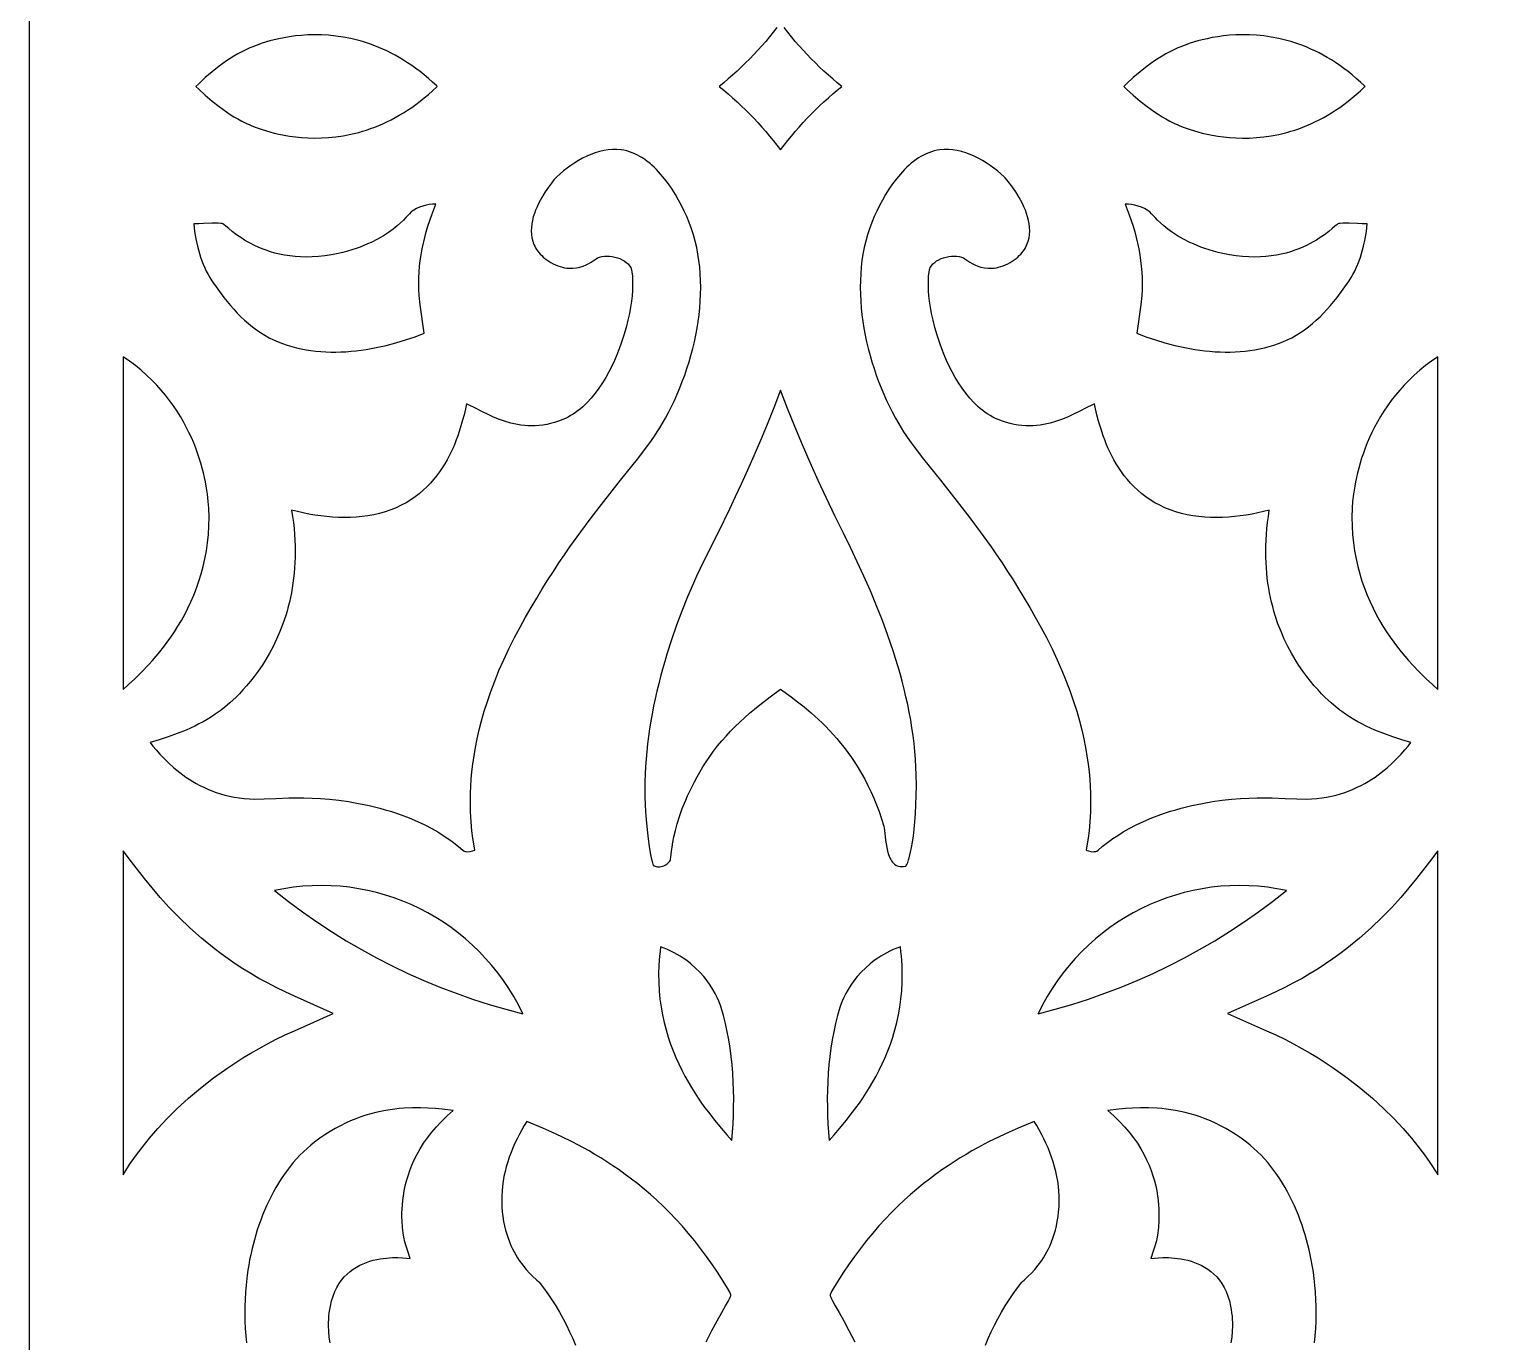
# Model space of a CAD drawing. Extents: x -375 to 375, y -1025 to 1025.
# Drawn here: x -270 to -192.5, y 432.5 to 502.4 of the extents above; entities that cross this region are included whole.
import ezdxf

# ---------------------------------------------------------------- set-up
doc = ezdxf.new("R2010")
doc.units = 0
doc.layers.add('LAYER_1', color=18, linetype='CONTINUOUS')
doc.layers.add('LAYER_2', color=174, linetype='CONTINUOUS')

msp = doc.modelspace()

# ---------------------------------------------------------------- linework, layer by layer
at = {"layer": 'LAYER_1'}
for points in [[(-230.189, 502.484), (-230.383, 502.237), (-230.582, 501.992), (-230.785, 501.751), (-230.991, 501.514), (-231.202, 501.28), (-231.417, 501.05), (-231.636, 500.824), (-231.858, 500.601), (-232.085, 500.383), (-232.314, 500.168), (-232.547, 499.958), (-232.784, 499.752), (-233.024, 499.551), (-233.267, 499.352), (-233.024, 499.154), (-232.784, 498.953), (-232.547, 498.747), (-232.314, 498.536), (-232.085, 498.322), (-231.858, 498.104), (-231.636, 497.881), (-231.417, 497.655), (-231.202, 497.425), (-230.991, 497.191), (-230.785, 496.953), (-230.582, 496.712), (-230.383, 496.468), (-230.189, 496.22), (-230, 495.97), (-229.81, 496.22), (-229.616, 496.468), (-229.418, 496.712), (-229.215, 496.953), (-229.008, 497.191), (-228.797, 497.425), (-228.582, 497.655), (-228.364, 497.881), (-228.141, 498.104), (-227.915, 498.322), (-227.685, 498.536), (-227.452, 498.747), (-227.216, 498.953), (-226.976, 499.154), (-226.733, 499.352), (-226.976, 499.551), (-227.216, 499.752), (-227.452, 499.958), (-227.685, 500.168), (-227.915, 500.383), (-228.141, 500.601), (-228.364, 500.824), (-228.582, 501.05), (-228.797, 501.28), (-229.008, 501.514), (-229.215, 501.751), (-229.418, 501.992), (-229.616, 502.237), (-229.81, 502.484)], [(-253.97, 432.44), (-254.019, 432.731), (-254.05, 433.035), (-254.061, 433.353), (-254.059, 433.517), (-254.051, 433.684), (-254.038, 433.855), (-254.018, 434.029), (-253.993, 434.207), (-253.962, 434.389), (-253.898, 434.67), (-253.819, 434.931), (-253.725, 435.172), (-253.617, 435.393), (-253.497, 435.597), (-253.365, 435.782), (-253.223, 435.951), (-253.073, 436.103), (-252.914, 436.241), (-252.748, 436.363), (-252.577, 436.472), (-252.402, 436.568), (-252.223, 436.651), (-252.042, 436.723), (-251.86, 436.784), (-251.678, 436.835), (-251.497, 436.877), (-251.319, 436.911), (-251.144, 436.937), (-250.974, 436.955), (-250.652, 436.976), (-250.363, 436.978), (-250.115, 436.967), (-249.918, 436.951), (-249.713, 436.924), (-249.86, 437.366), (-249.931, 437.588), (-249.991, 437.813), (-250.045, 438.059), (-250.083, 438.29), (-250.119, 438.585), (-250.144, 438.937), (-250.15, 439.132), (-250.151, 439.339), (-250.144, 439.558), (-250.13, 439.787), (-250.108, 440.026), (-250.075, 440.273), (-250.032, 440.529), (-249.978, 440.792), (-249.91, 441.061), (-249.829, 441.336), (-249.733, 441.616), (-249.622, 441.901), (-249.494, 442.189), (-249.348, 442.479), (-249.184, 442.771), (-249, 443.065), (-248.795, 443.359), (-248.568, 443.652), (-248.319, 443.944), (-248.046, 444.234), (-247.749, 444.521), (-247.426, 444.805), (-248.017, 444.882), (-248.366, 444.917), (-248.748, 444.943), (-249.158, 444.957), (-249.595, 444.955), (-250.055, 444.932), (-250.293, 444.912), (-250.536, 444.885), (-250.784, 444.851), (-251.036, 444.809), (-251.291, 444.759), (-251.55, 444.7), (-251.812, 444.632), (-252.077, 444.555), (-252.344, 444.467), (-252.614, 444.368), (-252.885, 444.259), (-253.157, 444.137), (-253.431, 444.003), (-253.705, 443.856), (-253.979, 443.697), (-254.254, 443.523), (-254.528, 443.335), (-254.801, 443.132), (-255.006, 442.968), (-255.204, 442.796), (-255.396, 442.617), (-255.582, 442.43), (-255.763, 442.237), (-255.937, 442.037), (-256.105, 441.83), (-256.268, 441.618), (-256.424, 441.4), (-256.575, 441.176), (-256.72, 440.947), (-256.859, 440.714), (-256.992, 440.476), (-257.119, 440.234), (-257.241, 439.988), (-257.357, 439.739), (-257.467, 439.486), (-257.571, 439.23), (-257.67, 438.972), (-257.763, 438.712), (-257.851, 438.449), (-257.933, 438.185), (-258.009, 437.919), (-258.08, 437.652), (-258.145, 437.385), (-258.205, 437.117), (-258.259, 436.849), (-258.307, 436.581), (-258.351, 436.313), (-258.388, 436.046), (-258.448, 435.516), (-258.478, 435.135), (-258.501, 434.751), (-258.513, 434.366), (-258.517, 433.979), (-258.51, 433.591), (-258.493, 433.204), (-258.466, 432.817), (-258.427, 432.431)], [(-201.572, 432.431), (-201.534, 432.817), (-201.506, 433.204), (-201.489, 433.591), (-201.483, 433.979), (-201.486, 434.366), (-201.499, 434.751), (-201.521, 435.135), (-201.552, 435.516), (-201.611, 436.046), (-201.649, 436.313), (-201.692, 436.581), (-201.741, 436.849), (-201.795, 437.117), (-201.855, 437.385), (-201.92, 437.652), (-201.991, 437.919), (-202.067, 438.185), (-202.149, 438.449), (-202.236, 438.712), (-202.329, 438.972), (-202.428, 439.23), (-202.533, 439.486), (-202.643, 439.739), (-202.759, 439.988), (-202.88, 440.234), (-203.008, 440.476), (-203.141, 440.714), (-203.28, 440.947), (-203.425, 441.176), (-203.575, 441.4), (-203.732, 441.618), (-203.894, 441.83), (-204.063, 442.037), (-204.237, 442.237), (-204.417, 442.43), (-204.603, 442.617), (-204.796, 442.796), (-204.994, 442.968), (-205.198, 443.132), (-205.472, 443.335), (-205.746, 443.523), (-206.02, 443.697), (-206.295, 443.856), (-206.569, 444.003), (-206.842, 444.137), (-207.115, 444.259), (-207.386, 444.368), (-207.655, 444.467), (-207.922, 444.555), (-208.187, 444.632), (-208.449, 444.7), (-208.708, 444.759), (-208.964, 444.809), (-209.216, 444.851), (-209.463, 444.885), (-209.706, 444.912), (-209.944, 444.932), (-210.405, 444.955), (-210.842, 444.957), (-211.252, 444.943), (-211.633, 444.917), (-211.982, 444.882), (-212.574, 444.805), (-212.25, 444.521), (-211.953, 444.234), (-211.68, 443.944), (-211.431, 443.652), (-211.205, 443.359), (-211, 443.065), (-210.816, 442.771), (-210.651, 442.479), (-210.506, 442.189), (-210.378, 441.901), (-210.266, 441.616), (-210.17, 441.336), (-210.089, 441.061), (-210.022, 440.792), (-209.967, 440.529), (-209.924, 440.273), (-209.892, 440.026), (-209.869, 439.787), (-209.855, 439.558), (-209.849, 439.339), (-209.849, 439.132), (-209.855, 438.937), (-209.88, 438.585), (-209.916, 438.29), (-209.955, 438.059), (-210.008, 437.813), (-210.069, 437.588), (-210.139, 437.366), (-210.286, 436.924), (-210.081, 436.951), (-209.884, 436.967), (-209.637, 436.978), (-209.347, 436.976), (-209.026, 436.955), (-208.856, 436.937), (-208.681, 436.911), (-208.502, 436.877), (-208.322, 436.835), (-208.14, 436.784), (-207.958, 436.723), (-207.777, 436.651), (-207.598, 436.568), (-207.422, 436.472), (-207.251, 436.363), (-207.086, 436.241), (-206.927, 436.103), (-206.776, 435.951), (-206.634, 435.782), (-206.503, 435.597), (-206.383, 435.393), (-206.275, 435.172), (-206.181, 434.931), (-206.101, 434.67), (-206.038, 434.389), (-206.006, 434.207), (-205.981, 434.029), (-205.962, 433.855), (-205.949, 433.684), (-205.941, 433.517), (-205.938, 433.353), (-205.949, 433.035), (-205.98, 432.731), (-206.029, 432.44)], [(-233.96, 432.482), (-233.647, 433.089), (-233.365, 433.611), (-233.12, 434.049), (-232.919, 434.404), (-232.768, 434.679), (-232.714, 434.787), (-232.675, 434.875), (-232.651, 434.944), (-232.644, 434.994), (-232.664, 435.054), (-232.722, 435.172), (-232.819, 435.348), (-232.956, 435.579), (-233.135, 435.864), (-233.357, 436.202), (-233.623, 436.592), (-233.934, 437.031), (-234.255, 437.465), (-234.58, 437.881), (-234.909, 438.28), (-235.24, 438.662), (-235.573, 439.028), (-235.908, 439.377), (-236.245, 439.711), (-236.582, 440.03), (-236.92, 440.334), (-237.257, 440.623), (-237.593, 440.899), (-237.928, 441.162), (-238.26, 441.411), (-238.591, 441.647), (-238.918, 441.872), (-239.242, 442.085), (-239.562, 442.286), (-239.877, 442.476), (-240.187, 442.656), (-240.491, 442.826), (-241.081, 443.138), (-241.642, 443.414), (-242.17, 443.658), (-242.66, 443.874), (-243.51, 444.234), (-243.645, 444.01), (-243.775, 443.78), (-243.901, 443.547), (-244.021, 443.309), (-244.135, 443.068), (-244.242, 442.824), (-244.342, 442.577), (-244.435, 442.326), (-244.52, 442.074), (-244.596, 441.819), (-244.662, 441.562), (-244.719, 441.304), (-244.766, 441.044), (-244.801, 440.783), (-244.825, 440.522), (-244.838, 440.26), (-244.839, 439.968), (-244.828, 439.686), (-244.808, 439.416), (-244.777, 439.157), (-244.738, 438.908), (-244.69, 438.669), (-244.634, 438.441), (-244.572, 438.222), (-244.503, 438.014), (-244.429, 437.816), (-244.35, 437.627), (-244.267, 437.448), (-244.181, 437.279), (-244.092, 437.119), (-244.001, 436.968), (-243.908, 436.826), (-243.723, 436.568), (-243.541, 436.345), (-243.369, 436.156), (-243.212, 435.999), (-242.965, 435.778), (-242.887, 435.712), (-242.847, 435.674), (-242.614, 435.366), (-242.389, 435.051), (-242.173, 434.729), (-241.965, 434.4), (-241.766, 434.064), (-241.576, 433.723), (-241.395, 433.376), (-241.224, 433.024), (-241.062, 432.668), (-240.91, 432.307)], [(-219.089, 432.307), (-218.937, 432.668), (-218.776, 433.024), (-218.604, 433.376), (-218.423, 433.723), (-218.233, 434.064), (-218.034, 434.4), (-217.827, 434.729), (-217.61, 435.051), (-217.385, 435.366), (-217.152, 435.674), (-217.112, 435.712), (-217.034, 435.778), (-216.788, 435.999), (-216.63, 436.156), (-216.458, 436.345), (-216.277, 436.568), (-216.091, 436.826), (-215.999, 436.968), (-215.908, 437.119), (-215.819, 437.279), (-215.733, 437.448), (-215.649, 437.627), (-215.57, 437.816), (-215.496, 438.014), (-215.428, 438.222), (-215.365, 438.441), (-215.31, 438.669), (-215.262, 438.908), (-215.222, 439.157), (-215.192, 439.416), (-215.171, 439.686), (-215.161, 439.968), (-215.162, 440.26), (-215.174, 440.522), (-215.198, 440.783), (-215.234, 441.044), (-215.28, 441.304), (-215.337, 441.562), (-215.404, 441.819), (-215.48, 442.074), (-215.564, 442.326), (-215.657, 442.577), (-215.758, 442.824), (-215.865, 443.068), (-215.979, 443.309), (-216.099, 443.547), (-216.224, 443.78), (-216.354, 444.01), (-216.489, 444.234), (-217.34, 443.874), (-217.83, 443.658), (-218.358, 443.414), (-218.918, 443.138), (-219.508, 442.826), (-219.812, 442.656), (-220.123, 442.476), (-220.438, 442.286), (-220.758, 442.085), (-221.081, 441.872), (-221.409, 441.647), (-221.739, 441.411), (-222.072, 441.162), (-222.407, 440.899), (-222.743, 440.623), (-223.08, 440.334), (-223.417, 440.03), (-223.755, 439.711), (-224.091, 439.377), (-224.426, 439.028), (-224.76, 438.662), (-225.091, 438.28), (-225.419, 437.881), (-225.744, 437.465), (-226.065, 437.031), (-226.376, 436.592), (-226.642, 436.202), (-226.864, 435.864), (-227.043, 435.579), (-227.181, 435.348), (-227.277, 435.172), (-227.335, 435.054), (-227.355, 434.994), (-227.348, 434.944), (-227.325, 434.875), (-227.285, 434.787), (-227.231, 434.679), (-227.081, 434.404), (-226.88, 434.049), (-226.635, 433.611), (-226.353, 433.089), (-226.039, 432.482)]]:
    msp.add_lwpolyline(points, dxfattribs=at)
for points in [[(-255.16, 502.094), (-255.499, 502.072), (-255.824, 502.04), (-256.133, 501.998), (-256.425, 501.949), (-256.699, 501.895), (-256.955, 501.836), (-257.191, 501.774), (-257.6, 501.652), (-257.919, 501.54), (-258.14, 501.452), (-258.255, 501.402), (-258.47, 501.303), (-258.681, 501.197), (-258.889, 501.084), (-259.094, 500.964), (-259.296, 500.839), (-259.494, 500.707), (-259.69, 500.571), (-259.882, 500.429), (-260.258, 500.132), (-260.621, 499.82), (-260.973, 499.495), (-261.117, 499.352), (-260.973, 499.209), (-260.621, 498.884), (-260.258, 498.572), (-259.882, 498.276), (-259.69, 498.134), (-259.494, 497.997), (-259.296, 497.866), (-259.094, 497.741), (-258.889, 497.621), (-258.681, 497.508), (-258.47, 497.402), (-258.255, 497.303), (-258.14, 497.253), (-257.919, 497.165), (-257.6, 497.053), (-257.191, 496.93), (-256.955, 496.869), (-256.699, 496.81), (-256.425, 496.755), (-256.133, 496.706), (-255.824, 496.665), (-255.499, 496.632), (-255.16, 496.611), (-254.807, 496.602), (-254.441, 496.607), (-254.064, 496.628), (-253.675, 496.667), (-253.277, 496.725), (-252.869, 496.804), (-252.454, 496.906), (-252.244, 496.966), (-252.032, 497.032), (-251.819, 497.105), (-251.604, 497.184), (-251.388, 497.27), (-251.171, 497.364), (-250.953, 497.465), (-250.734, 497.573), (-250.514, 497.69), (-250.293, 497.814), (-250.073, 497.947), (-249.851, 498.087), (-249.63, 498.237), (-249.408, 498.395), (-249.186, 498.563), (-248.964, 498.74), (-248.743, 498.926), (-248.522, 499.122), (-248.301, 499.328), (-248.277, 499.352), (-248.301, 499.377), (-248.522, 499.583), (-248.743, 499.779), (-248.964, 499.965), (-249.186, 500.142), (-249.408, 500.309), (-249.63, 500.468), (-249.851, 500.617), (-250.073, 500.758), (-250.293, 500.891), (-250.514, 501.015), (-250.734, 501.131), (-250.953, 501.24), (-251.171, 501.341), (-251.388, 501.434), (-251.604, 501.521), (-251.819, 501.6), (-252.032, 501.673), (-252.244, 501.739), (-252.454, 501.799), (-252.869, 501.901), (-253.277, 501.98), (-253.675, 502.038), (-254.064, 502.077), (-254.441, 502.098), (-254.807, 502.103)], [(-205.751, 502.097), (-206.09, 502.075), (-206.415, 502.042), (-206.723, 502), (-207.015, 501.951), (-207.29, 501.896), (-207.546, 501.837), (-207.782, 501.775), (-208.192, 501.652), (-208.511, 501.539), (-208.732, 501.451), (-208.847, 501.402), (-209.063, 501.302), (-209.274, 501.196), (-209.483, 501.083), (-209.689, 500.964), (-209.891, 500.838), (-210.091, 500.707), (-210.287, 500.57), (-210.481, 500.429), (-210.858, 500.132), (-211.223, 499.82), (-211.577, 499.495), (-211.722, 499.352), (-211.577, 499.209), (-211.223, 498.885), (-210.858, 498.573), (-210.481, 498.276), (-210.287, 498.135), (-210.091, 497.998), (-209.891, 497.867), (-209.689, 497.741), (-209.483, 497.622), (-209.274, 497.509), (-209.063, 497.402), (-208.847, 497.303), (-208.732, 497.253), (-208.511, 497.165), (-208.192, 497.053), (-207.782, 496.929), (-207.546, 496.868), (-207.29, 496.809), (-207.015, 496.754), (-206.723, 496.704), (-206.415, 496.662), (-206.09, 496.63), (-205.751, 496.608), (-205.398, 496.599), (-205.032, 496.604), (-204.655, 496.624), (-204.267, 496.663), (-203.869, 496.721), (-203.462, 496.8), (-203.047, 496.902), (-202.837, 496.962), (-202.626, 497.028), (-202.413, 497.101), (-202.199, 497.18), (-201.983, 497.267), (-201.766, 497.36), (-201.549, 497.461), (-201.33, 497.57), (-201.111, 497.686), (-200.891, 497.811), (-200.671, 497.944), (-200.45, 498.085), (-200.229, 498.235), (-200.008, 498.393), (-199.787, 498.561), (-199.567, 498.738), (-199.346, 498.925), (-199.126, 499.121), (-198.906, 499.327), (-198.882, 499.352), (-198.906, 499.377), (-199.126, 499.584), (-199.346, 499.78), (-199.567, 499.967), (-199.787, 500.144), (-200.008, 500.311), (-200.229, 500.47), (-200.45, 500.62), (-200.671, 500.761), (-200.891, 500.894), (-201.111, 501.018), (-201.33, 501.135), (-201.549, 501.243), (-201.766, 501.344), (-201.983, 501.438), (-202.199, 501.525), (-202.413, 501.604), (-202.626, 501.677), (-202.837, 501.743), (-203.047, 501.803), (-203.462, 501.905), (-203.869, 501.984), (-204.267, 502.042), (-204.655, 502.08), (-205.032, 502.101), (-205.398, 502.106)], [(-239.178, 495.98), (-239.408, 495.943), (-239.638, 495.889), (-239.865, 495.819), (-240.09, 495.735), (-240.313, 495.638), (-240.531, 495.53), (-240.746, 495.41), (-240.956, 495.282), (-241.16, 495.145), (-241.358, 495.002), (-241.55, 494.853), (-241.734, 494.7), (-241.911, 494.544), (-241.96, 494.492), (-242.058, 494.378), (-242.193, 494.209), (-242.354, 493.991), (-242.53, 493.731), (-242.71, 493.436), (-242.798, 493.277), (-242.883, 493.112), (-242.962, 492.941), (-243.036, 492.765), (-243.102, 492.585), (-243.159, 492.402), (-243.205, 492.217), (-243.24, 492.031), (-243.262, 491.844), (-243.269, 491.657), (-243.26, 491.47), (-243.233, 491.286), (-243.188, 491.104), (-243.158, 491.015), (-243.122, 490.926), (-243.082, 490.839), (-243.035, 490.752), (-242.983, 490.667), (-242.925, 490.583), (-242.861, 490.501), (-242.79, 490.42), (-242.713, 490.341), (-242.629, 490.264), (-242.539, 490.188), (-242.441, 490.115), (-242.337, 490.044), (-242.225, 489.975), (-242.098, 489.905), (-241.973, 489.845), (-241.85, 489.795), (-241.729, 489.754), (-241.611, 489.721), (-241.495, 489.697), (-241.382, 489.68), (-241.272, 489.67), (-241.164, 489.667), (-241.059, 489.67), (-240.86, 489.692), (-240.673, 489.732), (-240.501, 489.786), (-240.344, 489.849), (-240.203, 489.919), (-240.079, 489.989), (-239.973, 490.058), (-239.818, 490.17), (-239.745, 490.223), (-239.629, 490.263), (-239.504, 490.291), (-239.373, 490.308), (-239.237, 490.314), (-239.098, 490.309), (-238.959, 490.293), (-238.82, 490.267), (-238.684, 490.23), (-238.553, 490.183), (-238.429, 490.126), (-238.313, 490.06), (-238.208, 489.984), (-238.115, 489.898), (-238.037, 489.803), (-237.975, 489.7), (-237.95, 489.644), (-237.931, 489.587), (-237.91, 489.479), (-237.885, 489.254), (-237.876, 489.099), (-237.872, 488.916), (-237.874, 488.706), (-237.884, 488.469), (-237.904, 488.205), (-237.936, 487.917), (-237.982, 487.603), (-238.044, 487.264), (-238.122, 486.902), (-238.221, 486.516), (-238.34, 486.107), (-238.482, 485.676), (-238.593, 485.371), (-238.714, 485.064), (-238.845, 484.756), (-238.987, 484.45), (-239.14, 484.147), (-239.304, 483.851), (-239.478, 483.561), (-239.665, 483.281), (-239.863, 483.012), (-240.073, 482.757), (-240.295, 482.516), (-240.41, 482.402), (-240.529, 482.293), (-240.651, 482.188), (-240.776, 482.089), (-240.904, 481.994), (-241.036, 481.905), (-241.17, 481.822), (-241.308, 481.744), (-241.45, 481.673), (-241.594, 481.608), (-241.81, 481.524), (-242.024, 481.453), (-242.235, 481.395), (-242.444, 481.349), (-242.65, 481.315), (-242.852, 481.292), (-243.052, 481.279), (-243.249, 481.276), (-243.442, 481.282), (-243.633, 481.296), (-243.819, 481.318), (-244.002, 481.347), (-244.181, 481.383), (-244.357, 481.425), (-244.695, 481.523), (-245.017, 481.637), (-245.321, 481.761), (-245.606, 481.891), (-245.872, 482.022), (-246.34, 482.264), (-246.54, 482.365), (-246.717, 482.446), (-246.776, 482.179), (-246.848, 481.868), (-246.938, 481.521), (-247.048, 481.143), (-247.182, 480.742), (-247.258, 480.535), (-247.341, 480.325), (-247.432, 480.112), (-247.531, 479.897), (-247.637, 479.681), (-247.752, 479.466), (-247.876, 479.251), (-248.009, 479.038), (-248.151, 478.827), (-248.304, 478.62), (-248.467, 478.417), (-248.64, 478.219), (-248.825, 478.027), (-249.021, 477.841), (-249.229, 477.663), (-249.449, 477.494), (-249.682, 477.333), (-249.928, 477.183), (-250.187, 477.043), (-250.46, 476.915), (-250.747, 476.8), (-251.048, 476.698), (-251.348, 476.614), (-251.652, 476.544), (-251.959, 476.489), (-252.269, 476.446), (-252.582, 476.417), (-252.897, 476.4), (-253.212, 476.395), (-253.529, 476.401), (-253.846, 476.418), (-254.162, 476.445), (-254.478, 476.481), (-254.792, 476.526), (-255.104, 476.58), (-255.414, 476.642), (-255.72, 476.711), (-256.023, 476.787), (-255.973, 476.455), (-255.93, 476.129), (-255.896, 475.808), (-255.87, 475.493), (-255.851, 475.183), (-255.84, 474.879), (-255.837, 474.58), (-255.84, 474.286), (-255.85, 473.998), (-255.866, 473.715), (-255.889, 473.438), (-255.917, 473.166), (-255.952, 472.899), (-255.992, 472.638), (-256.038, 472.382), (-256.088, 472.131), (-256.144, 471.886), (-256.204, 471.646), (-256.268, 471.411), (-256.337, 471.181), (-256.485, 470.738), (-256.648, 470.315), (-256.822, 469.913), (-257.007, 469.532), (-257.199, 469.171), (-257.398, 468.83), (-257.601, 468.51), (-257.807, 468.209), (-258.013, 467.929), (-258.217, 467.669), (-258.419, 467.429), (-258.615, 467.208), (-258.804, 467.007), (-258.985, 466.825), (-259.311, 466.519), (-259.58, 466.29), (-259.775, 466.137), (-259.881, 466.058), (-260.087, 465.912), (-260.299, 465.774), (-260.514, 465.642), (-260.734, 465.516), (-260.957, 465.397), (-261.183, 465.284), (-261.413, 465.176), (-261.645, 465.073), (-262.117, 464.883), (-262.595, 464.711), (-263.078, 464.554), (-263.562, 464.41), (-263.415, 464.224), (-263.242, 464.016), (-263.043, 463.792), (-262.818, 463.555), (-262.567, 463.309), (-262.289, 463.061), (-261.984, 462.813), (-261.821, 462.691), (-261.651, 462.572), (-261.475, 462.454), (-261.292, 462.34), (-261.102, 462.23), (-260.905, 462.124), (-260.701, 462.023), (-260.49, 461.928), (-260.272, 461.838), (-260.047, 461.755), (-259.815, 461.679), (-259.576, 461.611), (-259.33, 461.552), (-259.076, 461.501), (-258.816, 461.46), (-258.548, 461.429), (-258.273, 461.408), (-257.991, 461.399), (-257.481, 461.407), (-256.872, 461.432), (-256.168, 461.455), (-255.781, 461.46), (-255.372, 461.457), (-254.94, 461.446), (-254.486, 461.423), (-254.011, 461.385), (-253.514, 461.332), (-252.997, 461.26), (-252.46, 461.167), (-251.903, 461.052), (-251.326, 460.911), (-251.04, 460.833), (-250.764, 460.751), (-250.5, 460.667), (-250.245, 460.579), (-249.767, 460.398), (-249.329, 460.211), (-248.93, 460.021), (-248.569, 459.831), (-248.244, 459.644), (-247.955, 459.463), (-247.701, 459.292), (-247.48, 459.133), (-247.133, 458.863), (-246.907, 458.679), (-246.836, 458.627), (-246.792, 458.605), (-246.726, 458.597), (-246.659, 458.595), (-246.525, 458.607), (-246.393, 458.637), (-246.265, 458.681), (-246.323, 459.013), (-246.373, 459.316), (-246.425, 459.706), (-246.471, 460.179), (-246.489, 460.446), (-246.503, 460.733), (-246.51, 461.04), (-246.511, 461.365), (-246.504, 461.709), (-246.489, 462.07), (-246.463, 462.45), (-246.426, 462.847), (-246.377, 463.261), (-246.315, 463.692), (-246.238, 464.138), (-246.147, 464.601), (-246.038, 465.078), (-245.913, 465.571), (-245.769, 466.078), (-245.605, 466.6), (-245.421, 467.135), (-245.215, 467.683), (-244.986, 468.245), (-244.734, 468.819), (-244.457, 469.405), (-244.153, 470.003), (-243.861, 470.551), (-243.567, 471.084), (-243.271, 471.601), (-242.975, 472.104), (-242.679, 472.592), (-242.382, 473.066), (-242.087, 473.526), (-241.792, 473.973), (-241.499, 474.406), (-241.208, 474.826), (-240.635, 475.628), (-240.075, 476.382), (-239.534, 477.09), (-238.519, 478.376), (-237.62, 479.507), (-237.224, 480.02), (-236.869, 480.501), (-236.707, 480.731), (-236.557, 480.953), (-236.42, 481.169), (-236.294, 481.378), (-236.124, 481.681), (-235.959, 481.991), (-235.799, 482.308), (-235.646, 482.632), (-235.499, 482.96), (-235.359, 483.295), (-235.225, 483.634), (-235.099, 483.977), (-234.98, 484.325), (-234.869, 484.676), (-234.766, 485.03), (-234.672, 485.387), (-234.586, 485.746), (-234.509, 486.107), (-234.441, 486.469), (-234.383, 486.832), (-234.335, 487.196), (-234.297, 487.56), (-234.269, 487.924), (-234.252, 488.286), (-234.246, 488.648), (-234.251, 489.008), (-234.268, 489.366), (-234.297, 489.721), (-234.338, 490.073), (-234.391, 490.422), (-234.457, 490.768), (-234.536, 491.108), (-234.629, 491.445), (-234.735, 491.776), (-234.855, 492.101), (-234.989, 492.421), (-235.123, 492.71), (-235.269, 493.003), (-235.426, 493.297), (-235.594, 493.589), (-235.774, 493.877), (-235.965, 494.158), (-236.168, 494.429), (-236.381, 494.688), (-236.606, 494.931), (-236.723, 495.046), (-236.842, 495.157), (-236.964, 495.262), (-237.089, 495.361), (-237.217, 495.455), (-237.347, 495.543), (-237.48, 495.624), (-237.616, 495.698), (-237.754, 495.764), (-237.895, 495.824), (-238.039, 495.875), (-238.185, 495.918), (-238.335, 495.953), (-238.486, 495.978), (-238.716, 495.999), (-238.947, 495.999)], [(-221.283, 495.999), (-221.513, 495.978), (-221.665, 495.953), (-221.814, 495.918), (-221.961, 495.875), (-222.104, 495.824), (-222.245, 495.764), (-222.384, 495.698), (-222.52, 495.624), (-222.653, 495.543), (-222.783, 495.455), (-222.911, 495.361), (-223.035, 495.262), (-223.157, 495.157), (-223.277, 495.046), (-223.393, 494.931), (-223.618, 494.688), (-223.832, 494.429), (-224.034, 494.158), (-224.226, 493.877), (-224.405, 493.589), (-224.574, 493.297), (-224.731, 493.003), (-224.876, 492.71), (-225.01, 492.421), (-225.144, 492.101), (-225.265, 491.776), (-225.371, 491.445), (-225.463, 491.108), (-225.542, 490.768), (-225.609, 490.422), (-225.662, 490.073), (-225.703, 489.721), (-225.731, 489.366), (-225.748, 489.008), (-225.754, 488.648), (-225.748, 488.286), (-225.73, 487.924), (-225.703, 487.56), (-225.665, 487.196), (-225.616, 486.832), (-225.558, 486.469), (-225.49, 486.107), (-225.414, 485.746), (-225.328, 485.387), (-225.233, 485.03), (-225.13, 484.676), (-225.019, 484.325), (-224.901, 483.977), (-224.774, 483.634), (-224.641, 483.295), (-224.501, 482.96), (-224.354, 482.632), (-224.2, 482.308), (-224.041, 481.991), (-223.876, 481.681), (-223.705, 481.378), (-223.58, 481.169), (-223.442, 480.953), (-223.292, 480.731), (-223.131, 480.501), (-222.775, 480.02), (-222.379, 479.507), (-221.481, 478.376), (-220.466, 477.09), (-219.924, 476.382), (-219.365, 475.628), (-218.791, 474.826), (-218.5, 474.406), (-218.207, 473.973), (-217.913, 473.526), (-217.617, 473.066), (-217.321, 472.592), (-217.025, 472.104), (-216.728, 471.601), (-216.433, 471.084), (-216.139, 470.551), (-215.846, 470.003), (-215.543, 469.405), (-215.266, 468.819), (-215.013, 468.245), (-214.784, 467.683), (-214.579, 467.135), (-214.394, 466.6), (-214.231, 466.078), (-214.087, 465.571), (-213.961, 465.078), (-213.853, 464.601), (-213.761, 464.138), (-213.685, 463.692), (-213.623, 463.261), (-213.574, 462.847), (-213.537, 462.45), (-213.511, 462.07), (-213.495, 461.709), (-213.488, 461.365), (-213.489, 461.04), (-213.497, 460.733), (-213.51, 460.446), (-213.529, 460.179), (-213.575, 459.706), (-213.627, 459.316), (-213.676, 459.013), (-213.734, 458.681), (-213.607, 458.637), (-213.475, 458.607), (-213.341, 458.595), (-213.274, 458.597), (-213.208, 458.605), (-213.164, 458.627), (-213.093, 458.679), (-212.866, 458.863), (-212.52, 459.133), (-212.299, 459.292), (-212.044, 459.463), (-211.755, 459.644), (-211.431, 459.831), (-211.069, 460.021), (-210.67, 460.211), (-210.232, 460.398), (-209.754, 460.579), (-209.5, 460.667), (-209.235, 460.751), (-208.96, 460.833), (-208.674, 460.911), (-208.097, 461.052), (-207.54, 461.167), (-207.002, 461.26), (-206.485, 461.332), (-205.989, 461.385), (-205.514, 461.423), (-205.06, 461.446), (-204.628, 461.457), (-204.218, 461.46), (-203.831, 461.455), (-203.127, 461.432), (-202.519, 461.407), (-202.009, 461.399), (-201.726, 461.408), (-201.452, 461.429), (-201.184, 461.46), (-200.923, 461.501), (-200.67, 461.552), (-200.424, 461.611), (-200.185, 461.679), (-199.953, 461.755), (-199.728, 461.838), (-199.51, 461.928), (-199.299, 462.023), (-199.095, 462.124), (-198.898, 462.23), (-198.708, 462.34), (-198.524, 462.454), (-198.348, 462.572), (-198.179, 462.691), (-198.016, 462.813), (-197.711, 463.061), (-197.433, 463.309), (-197.181, 463.555), (-196.956, 463.792), (-196.757, 464.016), (-196.584, 464.224), (-196.437, 464.41), (-196.922, 464.554), (-197.404, 464.711), (-197.882, 464.883), (-198.354, 465.073), (-198.586, 465.176), (-198.816, 465.284), (-199.043, 465.397), (-199.266, 465.516), (-199.485, 465.642), (-199.701, 465.774), (-199.912, 465.912), (-200.119, 466.058), (-200.225, 466.137), (-200.42, 466.29), (-200.688, 466.519), (-201.015, 466.825), (-201.195, 467.007), (-201.384, 467.208), (-201.581, 467.429), (-201.782, 467.669), (-201.987, 467.929), (-202.193, 468.209), (-202.398, 468.51), (-202.602, 468.83), (-202.8, 469.171), (-202.993, 469.532), (-203.177, 469.913), (-203.352, 470.315), (-203.514, 470.738), (-203.663, 471.181), (-203.731, 471.411), (-203.796, 471.646), (-203.856, 471.886), (-203.911, 472.131), (-203.962, 472.382), (-204.007, 472.638), (-204.048, 472.899), (-204.082, 473.166), (-204.111, 473.438), (-204.134, 473.715), (-204.15, 473.998), (-204.16, 474.286), (-204.163, 474.58), (-204.159, 474.879), (-204.148, 475.183), (-204.13, 475.493), (-204.103, 475.808), (-204.069, 476.129), (-204.027, 476.455), (-203.976, 476.787), (-204.279, 476.711), (-204.586, 476.642), (-204.896, 476.58), (-205.208, 476.526), (-205.522, 476.481), (-205.837, 476.445), (-206.154, 476.418), (-206.471, 476.401), (-206.787, 476.395), (-207.103, 476.4), (-207.417, 476.417), (-207.73, 476.446), (-208.04, 476.489), (-208.348, 476.544), (-208.652, 476.614), (-208.952, 476.698), (-209.253, 476.8), (-209.54, 476.915), (-209.813, 477.043), (-210.072, 477.183), (-210.318, 477.333), (-210.55, 477.494), (-210.771, 477.663), (-210.979, 477.841), (-211.175, 478.027), (-211.359, 478.219), (-211.533, 478.417), (-211.696, 478.62), (-211.848, 478.827), (-211.991, 479.038), (-212.124, 479.251), (-212.248, 479.466), (-212.362, 479.681), (-212.469, 479.897), (-212.567, 480.112), (-212.658, 480.325), (-212.741, 480.535), (-212.818, 480.742), (-212.951, 481.143), (-213.061, 481.521), (-213.151, 481.868), (-213.224, 482.179), (-213.282, 482.446), (-213.459, 482.365), (-213.66, 482.264), (-214.128, 482.022), (-214.393, 481.891), (-214.678, 481.761), (-214.982, 481.637), (-215.304, 481.523), (-215.643, 481.425), (-215.818, 481.383), (-215.997, 481.347), (-216.18, 481.318), (-216.367, 481.296), (-216.557, 481.282), (-216.751, 481.276), (-216.947, 481.279), (-217.147, 481.292), (-217.35, 481.315), (-217.556, 481.349), (-217.764, 481.395), (-217.975, 481.453), (-218.189, 481.524), (-218.405, 481.608), (-218.55, 481.673), (-218.691, 481.744), (-218.829, 481.822), (-218.964, 481.905), (-219.095, 481.994), (-219.224, 482.089), (-219.349, 482.188), (-219.471, 482.293), (-219.589, 482.402), (-219.705, 482.516), (-219.927, 482.757), (-220.137, 483.012), (-220.335, 483.281), (-220.521, 483.561), (-220.696, 483.851), (-220.86, 484.147), (-221.012, 484.45), (-221.154, 484.756), (-221.285, 485.064), (-221.406, 485.371), (-221.517, 485.676), (-221.66, 486.107), (-221.779, 486.516), (-221.877, 486.902), (-221.956, 487.264), (-222.017, 487.603), (-222.063, 487.917), (-222.095, 488.205), (-222.116, 488.469), (-222.126, 488.706), (-222.128, 488.916), (-222.123, 489.099), (-222.114, 489.254), (-222.09, 489.479), (-222.069, 489.587), (-222.049, 489.644), (-222.025, 489.7), (-221.963, 489.803), (-221.884, 489.898), (-221.791, 489.984), (-221.686, 490.06), (-221.571, 490.126), (-221.446, 490.183), (-221.315, 490.23), (-221.179, 490.267), (-221.041, 490.293), (-220.901, 490.309), (-220.762, 490.314), (-220.626, 490.308), (-220.495, 490.291), (-220.371, 490.263), (-220.255, 490.223), (-220.182, 490.17), (-220.027, 490.058), (-219.921, 489.989), (-219.796, 489.919), (-219.655, 489.849), (-219.498, 489.786), (-219.326, 489.732), (-219.14, 489.692), (-218.94, 489.67), (-218.835, 489.667), (-218.728, 489.67), (-218.618, 489.68), (-218.505, 489.697), (-218.389, 489.721), (-218.271, 489.754), (-218.15, 489.795), (-218.027, 489.845), (-217.902, 489.905), (-217.775, 489.975), (-217.663, 490.044), (-217.558, 490.115), (-217.461, 490.188), (-217.37, 490.264), (-217.286, 490.341), (-217.209, 490.42), (-217.139, 490.501), (-217.075, 490.583), (-217.017, 490.667), (-216.964, 490.752), (-216.918, 490.839), (-216.877, 490.926), (-216.842, 491.015), (-216.812, 491.104), (-216.766, 491.286), (-216.74, 491.47), (-216.731, 491.657), (-216.738, 491.844), (-216.759, 492.031), (-216.794, 492.217), (-216.841, 492.402), (-216.898, 492.585), (-216.964, 492.765), (-217.037, 492.941), (-217.117, 493.112), (-217.201, 493.277), (-217.289, 493.436), (-217.469, 493.731), (-217.645, 493.991), (-217.807, 494.209), (-217.942, 494.378), (-218.04, 494.492), (-218.089, 494.544), (-218.265, 494.7), (-218.45, 494.853), (-218.641, 495.002), (-218.839, 495.145), (-219.044, 495.282), (-219.254, 495.41), (-219.468, 495.53), (-219.687, 495.638), (-219.909, 495.735), (-220.134, 495.819), (-220.362, 495.889), (-220.591, 495.943), (-220.821, 495.98), (-221.052, 495.999)], [(-248.519, 493.078), (-248.695, 493.057), (-248.87, 493.025), (-249.042, 492.98), (-249.21, 492.923), (-249.372, 492.852), (-249.525, 492.767), (-249.669, 492.668), (-249.757, 492.572), (-249.938, 492.37), (-250.067, 492.237), (-250.223, 492.089), (-250.407, 491.927), (-250.62, 491.757), (-250.865, 491.58), (-251.142, 491.4), (-251.452, 491.221), (-251.796, 491.046), (-251.982, 490.961), (-252.177, 490.879), (-252.381, 490.799), (-252.594, 490.722), (-252.817, 490.649), (-253.05, 490.58), (-253.293, 490.515), (-253.546, 490.455), (-253.907, 490.383), (-254.257, 490.329), (-254.597, 490.291), (-254.925, 490.27), (-255.242, 490.263), (-255.548, 490.271), (-255.843, 490.291), (-256.127, 490.323), (-256.4, 490.367), (-256.663, 490.419), (-256.914, 490.481), (-257.154, 490.551), (-257.383, 490.627), (-257.602, 490.71), (-257.809, 490.797), (-258.006, 490.888), (-258.192, 490.981), (-258.366, 491.077), (-258.53, 491.173), (-258.683, 491.269), (-258.957, 491.455), (-259.188, 491.629), (-259.375, 491.781), (-259.519, 491.904), (-259.62, 491.99), (-259.679, 492.03), (-259.732, 492.047), (-259.792, 492.059), (-259.929, 492.073), (-260.091, 492.075), (-260.276, 492.068), (-260.714, 492.044), (-260.966, 492.034), (-261.238, 492.03), (-261.191, 491.632), (-261.126, 491.234), (-261.041, 490.839), (-260.991, 490.643), (-260.935, 490.449), (-260.874, 490.257), (-260.807, 490.067), (-260.733, 489.881), (-260.654, 489.697), (-260.568, 489.517), (-260.475, 489.341), (-260.375, 489.17), (-260.269, 489.003), (-259.959, 488.557), (-259.631, 488.118), (-259.46, 487.903), (-259.283, 487.692), (-259.102, 487.485), (-258.916, 487.285), (-258.724, 487.09), (-258.526, 486.903), (-258.323, 486.724), (-258.113, 486.553), (-257.898, 486.391), (-257.677, 486.239), (-257.449, 486.098), (-257.214, 485.968), (-256.983, 485.854), (-256.746, 485.75), (-256.506, 485.655), (-256.262, 485.571), (-256.014, 485.495), (-255.763, 485.429), (-255.509, 485.372), (-255.253, 485.324), (-254.994, 485.284), (-254.732, 485.253), (-254.469, 485.229), (-254.204, 485.214), (-253.937, 485.206), (-253.67, 485.205), (-253.401, 485.212), (-253.132, 485.226), (-252.863, 485.246), (-252.594, 485.273), (-252.324, 485.307), (-252.056, 485.346), (-251.788, 485.391), (-251.521, 485.442), (-251.255, 485.498), (-250.991, 485.56), (-250.469, 485.697), (-249.957, 485.853), (-249.456, 486.025), (-248.969, 486.211), (-249.038, 486.713), (-249.11, 487.215), (-249.177, 487.717), (-249.229, 488.221), (-249.248, 488.53), (-249.255, 488.84), (-249.251, 489.15), (-249.236, 489.461), (-249.21, 489.772), (-249.174, 490.083), (-249.129, 490.392), (-249.074, 490.701), (-249.01, 491.008), (-248.937, 491.313), (-248.856, 491.617), (-248.768, 491.917), (-248.672, 492.215), (-248.569, 492.509), (-248.46, 492.8), (-248.345, 493.087)], [(-211.539, 492.8), (-211.43, 492.509), (-211.327, 492.215), (-211.232, 491.917), (-211.143, 491.617), (-211.062, 491.313), (-210.99, 491.008), (-210.926, 490.701), (-210.871, 490.392), (-210.825, 490.083), (-210.79, 489.772), (-210.764, 489.461), (-210.749, 489.15), (-210.745, 488.84), (-210.752, 488.53), (-210.771, 488.221), (-210.823, 487.717), (-210.889, 487.215), (-210.961, 486.713), (-211.031, 486.211), (-210.544, 486.025), (-210.043, 485.853), (-209.53, 485.697), (-209.008, 485.56), (-208.744, 485.498), (-208.479, 485.442), (-208.212, 485.391), (-207.944, 485.346), (-207.675, 485.307), (-207.406, 485.273), (-207.137, 485.246), (-206.867, 485.226), (-206.598, 485.212), (-206.33, 485.205), (-206.062, 485.206), (-205.796, 485.214), (-205.531, 485.229), (-205.267, 485.253), (-205.006, 485.284), (-204.747, 485.324), (-204.49, 485.372), (-204.236, 485.429), (-203.985, 485.495), (-203.737, 485.571), (-203.493, 485.655), (-203.253, 485.75), (-203.017, 485.854), (-202.785, 485.968), (-202.551, 486.098), (-202.323, 486.239), (-202.102, 486.391), (-201.886, 486.553), (-201.677, 486.724), (-201.474, 486.903), (-201.276, 487.09), (-201.084, 487.285), (-200.897, 487.485), (-200.716, 487.692), (-200.54, 487.903), (-200.369, 488.118), (-200.041, 488.557), (-199.731, 489.003), (-199.624, 489.17), (-199.524, 489.341), (-199.432, 489.517), (-199.346, 489.697), (-199.266, 489.881), (-199.193, 490.067), (-199.126, 490.257), (-199.064, 490.449), (-199.009, 490.643), (-198.959, 490.839), (-198.874, 491.234), (-198.809, 491.632), (-198.761, 492.03), (-199.034, 492.034), (-199.285, 492.044), (-199.723, 492.068), (-199.909, 492.075), (-200.07, 492.073), (-200.208, 492.059), (-200.268, 492.047), (-200.321, 492.03), (-200.379, 491.99), (-200.48, 491.904), (-200.625, 491.781), (-200.812, 491.629), (-201.042, 491.455), (-201.316, 491.269), (-201.469, 491.173), (-201.633, 491.077), (-201.808, 490.981), (-201.994, 490.888), (-202.19, 490.797), (-202.398, 490.71), (-202.616, 490.627), (-202.845, 490.551), (-203.086, 490.481), (-203.337, 490.419), (-203.599, 490.367), (-203.872, 490.323), (-204.156, 490.291), (-204.451, 490.271), (-204.758, 490.263), (-205.075, 490.27), (-205.403, 490.291), (-205.742, 490.329), (-206.093, 490.383), (-206.454, 490.455), (-206.707, 490.515), (-206.949, 490.58), (-207.182, 490.649), (-207.405, 490.722), (-207.619, 490.799), (-207.823, 490.879), (-208.018, 490.961), (-208.203, 491.046), (-208.548, 491.221), (-208.858, 491.4), (-209.135, 491.58), (-209.379, 491.757), (-209.593, 491.927), (-209.777, 492.089), (-209.933, 492.237), (-210.061, 492.37), (-210.243, 492.572), (-210.33, 492.668), (-210.474, 492.767), (-210.628, 492.852), (-210.789, 492.923), (-210.957, 492.98), (-211.13, 493.025), (-211.305, 493.057), (-211.48, 493.078), (-211.655, 493.087)], [(-265, 467.238), (-264.705, 467.501), (-264.374, 467.81), (-264.015, 468.163), (-263.635, 468.562), (-263.44, 468.778), (-263.243, 469.005), (-263.045, 469.244), (-262.847, 469.494), (-262.65, 469.756), (-262.455, 470.029), (-262.263, 470.313), (-262.076, 470.609), (-261.893, 470.916), (-261.716, 471.234), (-261.546, 471.564), (-261.384, 471.905), (-261.231, 472.258), (-261.088, 472.622), (-260.957, 472.998), (-260.837, 473.385), (-260.731, 473.783), (-260.638, 474.193), (-260.561, 474.615), (-260.5, 475.048), (-260.456, 475.492), (-260.43, 475.949), (-260.423, 476.416), (-260.436, 476.895), (-260.46, 477.24), (-260.504, 477.63), (-260.57, 478.062), (-260.613, 478.292), (-260.663, 478.53), (-260.72, 478.775), (-260.785, 479.027), (-260.858, 479.285), (-260.939, 479.549), (-261.029, 479.818), (-261.129, 480.091), (-261.239, 480.368), (-261.359, 480.647), (-261.489, 480.929), (-261.631, 481.212), (-261.784, 481.496), (-261.948, 481.78), (-262.126, 482.064), (-262.315, 482.346), (-262.518, 482.627), (-262.734, 482.905), (-262.965, 483.179), (-263.209, 483.45), (-263.468, 483.717), (-263.743, 483.978), (-264.033, 484.233), (-264.339, 484.482), (-264.661, 484.724), (-265, 484.957)], [(-195.339, 484.724), (-195.661, 484.482), (-195.967, 484.233), (-196.257, 483.978), (-196.531, 483.717), (-196.79, 483.45), (-197.035, 483.179), (-197.265, 482.905), (-197.481, 482.627), (-197.684, 482.346), (-197.874, 482.064), (-198.051, 481.78), (-198.216, 481.496), (-198.369, 481.212), (-198.51, 480.929), (-198.641, 480.647), (-198.761, 480.368), (-198.87, 480.091), (-198.97, 479.818), (-199.061, 479.549), (-199.142, 479.285), (-199.215, 479.027), (-199.28, 478.775), (-199.337, 478.53), (-199.386, 478.292), (-199.429, 478.062), (-199.496, 477.63), (-199.539, 477.24), (-199.564, 476.895), (-199.577, 476.416), (-199.57, 475.949), (-199.544, 475.492), (-199.5, 475.048), (-199.439, 474.615), (-199.361, 474.193), (-199.269, 473.783), (-199.162, 473.385), (-199.043, 472.998), (-198.911, 472.622), (-198.768, 472.258), (-198.616, 471.905), (-198.454, 471.564), (-198.284, 471.234), (-198.107, 470.916), (-197.924, 470.609), (-197.736, 470.313), (-197.544, 470.029), (-197.349, 469.756), (-197.152, 469.494), (-196.954, 469.244), (-196.756, 469.005), (-196.559, 468.778), (-196.364, 468.562), (-195.985, 468.163), (-195.625, 467.81), (-195.294, 467.501), (-195, 467.238), (-195, 484.957)], [(-230.357, 482.234), (-230.713, 481.341), (-231.065, 480.49), (-231.412, 479.679), (-231.753, 478.909), (-232.085, 478.178), (-232.408, 477.486), (-232.72, 476.833), (-233.305, 475.638), (-233.826, 474.588), (-234.272, 473.678), (-234.463, 473.274), (-234.63, 472.903), (-234.944, 472.164), (-235.244, 471.413), (-235.529, 470.654), (-235.796, 469.885), (-236.046, 469.108), (-236.163, 468.717), (-236.275, 468.325), (-236.382, 467.931), (-236.483, 467.535), (-236.579, 467.139), (-236.668, 466.741), (-236.752, 466.342), (-236.829, 465.942), (-236.9, 465.542), (-236.965, 465.14), (-237.022, 464.738), (-237.073, 464.336), (-237.116, 463.933), (-237.152, 463.531), (-237.181, 463.128), (-237.201, 462.725), (-237.214, 462.322), (-237.219, 461.919), (-237.215, 461.517), (-237.204, 461.115), (-237.183, 460.714), (-237.154, 460.314), (-237.102, 459.765), (-237.046, 459.286), (-236.99, 458.876), (-236.935, 458.536), (-236.883, 458.266), (-236.836, 458.067), (-236.798, 457.939), (-236.782, 457.902), (-236.77, 457.882), (-236.723, 457.846), (-236.67, 457.819), (-236.612, 457.801), (-236.549, 457.791), (-236.484, 457.789), (-236.416, 457.795), (-236.348, 457.807), (-236.279, 457.826), (-236.212, 457.85), (-236.147, 457.881), (-236.085, 457.916), (-236.028, 457.956), (-235.976, 458), (-235.93, 458.047), (-235.892, 458.098), (-235.863, 458.151), (-235.85, 458.205), (-235.837, 458.303), (-235.8, 458.624), (-235.77, 458.844), (-235.727, 459.102), (-235.67, 459.395), (-235.594, 459.722), (-235.496, 460.082), (-235.374, 460.473), (-235.225, 460.894), (-235.044, 461.342), (-234.942, 461.577), (-234.83, 461.817), (-234.709, 462.064), (-234.579, 462.317), (-234.439, 462.575), (-234.288, 462.839), (-234.126, 463.109), (-233.953, 463.384), (-233.76, 463.672), (-233.557, 463.953), (-233.344, 464.226), (-233.123, 464.494), (-232.893, 464.754), (-232.656, 465.009), (-232.411, 465.257), (-232.161, 465.499), (-231.904, 465.736), (-231.643, 465.967), (-231.377, 466.193), (-231.107, 466.414), (-230.557, 466.842), (-230, 467.253), (-229.424, 466.835), (-229.093, 466.584), (-228.739, 466.303), (-228.367, 465.989), (-227.983, 465.642), (-227.787, 465.456), (-227.59, 465.26), (-227.393, 465.055), (-227.195, 464.84), (-226.997, 464.616), (-226.801, 464.382), (-226.606, 464.138), (-226.414, 463.884), (-226.224, 463.619), (-226.038, 463.343), (-225.856, 463.057), (-225.679, 462.759), (-225.507, 462.45), (-225.341, 462.129), (-225.182, 461.797), (-225.029, 461.453), (-224.885, 461.097), (-224.748, 460.728), (-224.621, 460.346), (-224.504, 459.952), (-224.483, 459.855), (-224.465, 459.726), (-224.429, 459.4), (-224.407, 459.213), (-224.38, 459.018), (-224.344, 458.82), (-224.3, 458.624), (-224.243, 458.437), (-224.172, 458.264), (-224.131, 458.184), (-224.086, 458.11), (-224.036, 458.042), (-223.982, 457.981), (-223.922, 457.927), (-223.857, 457.882), (-223.787, 457.846), (-223.711, 457.819), (-223.629, 457.803), (-223.54, 457.799), (-223.445, 457.805), (-223.343, 457.825), (-223.328, 457.833), (-223.31, 457.852), (-223.271, 457.917), (-223.226, 458.022), (-223.178, 458.164), (-223.127, 458.344), (-223.075, 458.562), (-223.023, 458.816), (-222.972, 459.106), (-222.924, 459.433), (-222.88, 459.794), (-222.842, 460.191), (-222.81, 460.622), (-222.786, 461.087), (-222.771, 461.586), (-222.767, 462.118), (-222.774, 462.682), (-222.79, 463.102), (-222.814, 463.522), (-222.848, 463.94), (-222.89, 464.358), (-222.942, 464.776), (-223.002, 465.192), (-223.069, 465.607), (-223.145, 466.022), (-223.229, 466.435), (-223.32, 466.848), (-223.417, 467.259), (-223.522, 467.669), (-223.633, 468.078), (-223.751, 468.486), (-223.874, 468.892), (-224.004, 469.297), (-224.139, 469.701), (-224.279, 470.103), (-224.574, 470.903), (-224.886, 471.696), (-225.214, 472.483), (-225.556, 473.262), (-225.909, 474.034), (-226.271, 474.798), (-226.64, 475.553), (-227.098, 476.487), (-227.548, 477.426), (-227.988, 478.369), (-228.417, 479.318), (-228.834, 480.272), (-229.238, 481.232), (-229.627, 482.198), (-230, 483.17)], [(-265, 441.378), (-264.911, 441.528), (-264.648, 441.936), (-264.341, 442.377), (-263.99, 442.846), (-263.592, 443.339), (-263.146, 443.852), (-262.653, 444.38), (-262.111, 444.918), (-261.518, 445.462), (-260.873, 446.008), (-260.176, 446.551), (-259.426, 447.086), (-258.621, 447.61), (-258.197, 447.865), (-257.76, 448.117), (-257.308, 448.362), (-256.843, 448.602), (-256.362, 448.836), (-255.868, 449.062), (-253.806, 449.981), (-255.868, 450.9), (-256.368, 451.127), (-256.851, 451.361), (-257.318, 451.602), (-257.768, 451.85), (-258.202, 452.103), (-258.62, 452.361), (-259.023, 452.624), (-259.41, 452.891), (-259.783, 453.161), (-260.142, 453.434), (-260.818, 453.983), (-261.44, 454.536), (-262.012, 455.086), (-262.537, 455.629), (-263.018, 456.16), (-263.456, 456.673), (-263.856, 457.163), (-264.551, 458.055), (-265, 458.636)], [(-195.448, 458.055), (-196.143, 457.163), (-196.543, 456.673), (-196.982, 456.16), (-197.462, 455.629), (-197.987, 455.086), (-198.559, 454.536), (-199.182, 453.983), (-199.857, 453.434), (-200.216, 453.161), (-200.589, 452.891), (-200.977, 452.624), (-201.38, 452.361), (-201.798, 452.103), (-202.232, 451.85), (-202.682, 451.602), (-203.148, 451.361), (-203.632, 451.127), (-204.132, 450.9), (-206.194, 449.981), (-204.132, 449.062), (-203.637, 448.836), (-203.157, 448.602), (-202.691, 448.362), (-202.239, 448.117), (-201.802, 447.865), (-201.378, 447.61), (-200.574, 447.086), (-199.823, 446.551), (-199.126, 446.008), (-198.482, 445.462), (-197.889, 444.918), (-197.346, 444.38), (-196.853, 443.852), (-196.408, 443.339), (-196.01, 442.846), (-195.658, 442.377), (-195.351, 441.936), (-195.088, 441.528), (-195, 441.379), (-195, 458.635)], [(-254.924, 456.783), (-255.425, 456.751), (-255.928, 456.697), (-256.431, 456.621), (-256.934, 456.523), (-256.197, 455.947), (-255.447, 455.391), (-254.683, 454.857), (-253.906, 454.345), (-253.116, 453.855), (-252.313, 453.386), (-251.499, 452.94), (-250.674, 452.517), (-249.837, 452.116), (-248.991, 451.738), (-248.134, 451.384), (-247.267, 451.053), (-246.392, 450.746), (-245.508, 450.462), (-244.615, 450.203), (-243.715, 449.968), (-243.949, 450.432), (-244.2, 450.881), (-244.468, 451.317), (-244.752, 451.739), (-245.052, 452.145), (-245.366, 452.537), (-245.695, 452.913), (-246.038, 453.274), (-246.395, 453.619), (-246.764, 453.948), (-247.145, 454.261), (-247.537, 454.556), (-247.941, 454.835), (-248.355, 455.097), (-248.779, 455.341), (-249.212, 455.567), (-249.654, 455.775), (-250.104, 455.964), (-250.562, 456.135), (-251.027, 456.287), (-251.498, 456.419), (-251.974, 456.532), (-252.456, 456.625), (-252.943, 456.698), (-253.433, 456.751), (-253.928, 456.783), (-254.425, 456.794)], [(-206.072, 456.783), (-206.566, 456.751), (-207.057, 456.698), (-207.543, 456.625), (-208.025, 456.532), (-208.502, 456.419), (-208.973, 456.287), (-209.437, 456.135), (-209.895, 455.964), (-210.345, 455.775), (-210.787, 455.567), (-211.22, 455.341), (-211.644, 455.097), (-212.058, 454.835), (-212.462, 454.556), (-212.855, 454.261), (-213.236, 453.948), (-213.605, 453.619), (-213.961, 453.274), (-214.304, 452.913), (-214.633, 452.537), (-214.948, 452.145), (-215.248, 451.739), (-215.532, 451.317), (-215.799, 450.881), (-216.05, 450.432), (-216.284, 449.968), (-215.384, 450.203), (-214.492, 450.462), (-213.608, 450.746), (-212.732, 451.053), (-211.866, 451.384), (-211.009, 451.738), (-210.162, 452.116), (-209.326, 452.517), (-208.5, 452.94), (-207.686, 453.386), (-206.884, 453.855), (-206.094, 454.345), (-205.317, 454.857), (-204.552, 455.391), (-203.802, 455.947), (-203.066, 456.523), (-203.569, 456.621), (-204.072, 456.697), (-204.574, 456.751), (-205.075, 456.783), (-205.575, 456.794)], [(-236.411, 453.282), (-236.437, 453.039), (-236.472, 452.56), (-236.487, 452.091), (-236.481, 451.633), (-236.457, 451.185), (-236.415, 450.748), (-236.356, 450.32), (-236.282, 449.904), (-236.193, 449.498), (-236.09, 449.103), (-235.976, 448.718), (-235.85, 448.344), (-235.713, 447.981), (-235.568, 447.629), (-235.414, 447.288), (-235.253, 446.958), (-235.087, 446.638), (-234.915, 446.33), (-234.739, 446.033), (-234.561, 445.748), (-234.381, 445.473), (-234.2, 445.21), (-234.019, 444.958), (-233.84, 444.718), (-233.49, 444.272), (-233.158, 443.872), (-232.854, 443.519), (-232.585, 443.214), (-232.551, 443.658), (-232.525, 444.104), (-232.506, 444.551), (-232.495, 444.999), (-232.492, 445.448), (-232.499, 445.897), (-232.514, 446.346), (-232.54, 446.794), (-232.576, 447.241), (-232.622, 447.686), (-232.68, 448.13), (-232.75, 448.57), (-232.832, 449.009), (-232.927, 449.443), (-233.035, 449.874), (-233.157, 450.301), (-233.21, 450.462), (-233.281, 450.642), (-233.368, 450.836), (-233.473, 451.043), (-233.597, 451.26), (-233.739, 451.484), (-233.902, 451.713), (-234.086, 451.944), (-234.29, 452.173), (-234.517, 452.399), (-234.767, 452.619), (-234.9, 452.726), (-235.04, 452.83), (-235.185, 452.931), (-235.337, 453.029), (-235.495, 453.123), (-235.659, 453.213), (-235.829, 453.299), (-236.006, 453.38), (-236.19, 453.457), (-236.38, 453.528)], [(-223.81, 453.457), (-223.993, 453.38), (-224.17, 453.299), (-224.341, 453.213), (-224.505, 453.123), (-224.663, 453.029), (-224.814, 452.931), (-224.96, 452.83), (-225.099, 452.726), (-225.233, 452.619), (-225.482, 452.399), (-225.709, 452.173), (-225.914, 451.944), (-226.097, 451.713), (-226.26, 451.484), (-226.403, 451.26), (-226.527, 451.043), (-226.632, 450.836), (-226.719, 450.642), (-226.789, 450.462), (-226.843, 450.301), (-226.965, 449.874), (-227.073, 449.443), (-227.167, 449.009), (-227.249, 448.57), (-227.319, 448.13), (-227.377, 447.686), (-227.424, 447.241), (-227.46, 446.794), (-227.485, 446.346), (-227.501, 445.897), (-227.507, 445.448), (-227.505, 444.999), (-227.494, 444.551), (-227.475, 444.104), (-227.448, 443.658), (-227.415, 443.214), (-227.146, 443.519), (-226.841, 443.872), (-226.51, 444.272), (-226.16, 444.718), (-225.981, 444.958), (-225.8, 445.21), (-225.619, 445.473), (-225.439, 445.748), (-225.26, 446.033), (-225.085, 446.33), (-224.913, 446.638), (-224.746, 446.958), (-224.585, 447.288), (-224.432, 447.629), (-224.286, 447.981), (-224.15, 448.344), (-224.024, 448.718), (-223.909, 449.103), (-223.807, 449.498), (-223.718, 449.904), (-223.644, 450.32), (-223.585, 450.748), (-223.543, 451.185), (-223.518, 451.633), (-223.513, 452.091), (-223.527, 452.56), (-223.562, 453.039), (-223.588, 453.282), (-223.619, 453.528)]]:
    msp.add_lwpolyline(points, close=True, dxfattribs=at)
at = {"layer": 'LAYER_2'}
msp.add_lwpolyline([(-270, 940), (-270, -940), (270, -940), (270, 940)], close=True, dxfattribs=at)

doc.saveas('drawing.dxf')
